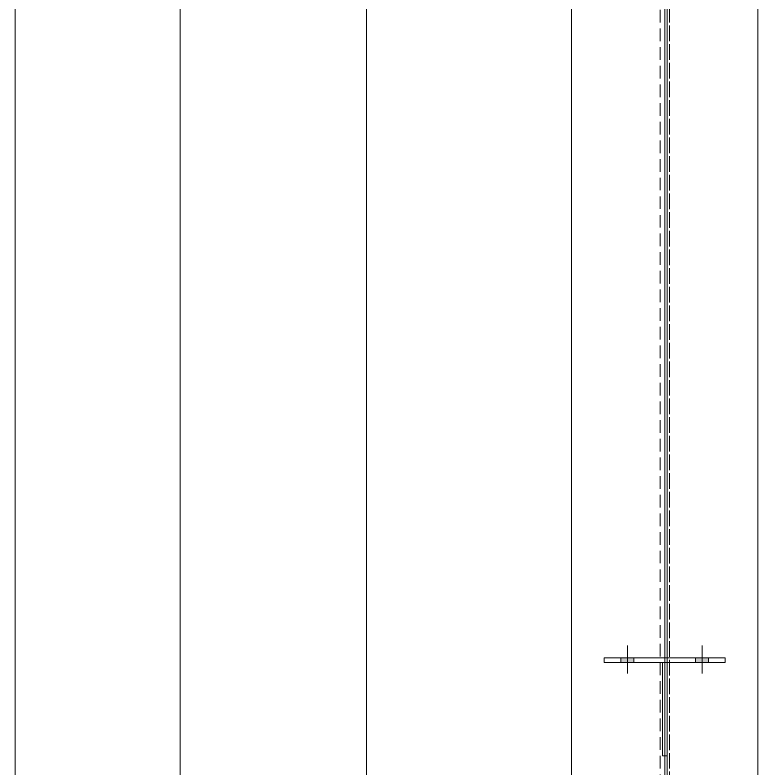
# Model space of a CAD drawing. Header units: millimetres. Extents: x 2 to 579, y 1 to 825.
# Drawn here: x 5 to 84.7, y 318.2 to 399.1 of the extents above; entities that cross this region are included whole.
import ezdxf

# ---------------------------------------------------------------- set-up
doc = ezdxf.new("R2010")
doc.units = ezdxf.units.MM
for name, pattern in [('XKITLINE00', [0]), ('XKITLINE01', [4, 1, -1, 1, -1]), ('XKITLINE03', [6, 3, -1, 1, -1])]:
    doc.linetypes.add(name, pattern=pattern)
for name, color, linetype, lineweight in [('Bolt', 3, 'Continuous', 0), ('Dimensions', 7, 'Continuous', 0), ('DrawingSheet', 5, 'Continuous', 0), ('Part', 2, 'Continuous', 0)]:
    doc.layers.add(name, color=color, linetype=linetype, lineweight=lineweight)

# ---------------------------------------------------------------- blocks, each defined once
blk = doc.blocks.new('*A56')
at = {"layer": 'Bolt'}
for points in [[(71.399, 330.115), (71.399, 329.615), (69.999, 329.615), (69.999, 330.115)], [(71.399, 330.115), (71.399, 329.615), (69.999, 329.615), (69.999, 330.115)], [(79.399, 330.115), (79.399, 329.615), (77.999, 329.615), (77.999, 330.115)], [(79.399, 330.115), (79.399, 329.615), (77.999, 329.615), (77.999, 330.115)]]:
    blk.add_hatch(color=3, dxfattribs=at).paths.add_polyline_path(points, flags=17)
at = {"layer": 'Bolt', "color": 3, "linetype": 'XKITLINE00', "lineweight": 0}
for p, q in [((70.699, 328.455), (70.699, 331.455)), ((70.699, 328.455), (70.699, 331.455)), ((78.699, 328.455), (78.699, 331.455)), ((78.699, 328.455), (78.699, 331.455)), ((69.999, 329.615), (69.999, 330.115)), ((69.999, 329.615), (69.999, 330.115)), ((71.399, 329.615), (71.399, 330.115)), ((71.399, 329.615), (71.399, 330.115)), ((77.999, 329.615), (77.999, 330.115)), ((77.999, 329.615), (77.999, 330.115)), ((79.399, 329.615), (79.399, 330.115)), ((79.399, 329.615), (79.399, 330.115))]:
    blk.add_line(p, q, dxfattribs=at)
blk = doc.blocks.new('*A67')
at = {"layer": 'Part', "color": 2, "linetype": 'XKITLINE00', "lineweight": 0}
for p, q in [((64.699, 677.038), (64.699, 154.615)), ((84.699, 677.038), (84.699, 154.615))]:
    blk.add_line(p, q, dxfattribs=at)
at = {"layer": 'Part', "color": 7, "linetype": 'XKITLINE01', "lineweight": 0}
for p, q in [((74.199, 154.615), (74.199, 675.92)), ((75.199, 675.92), (75.199, 154.615))]:
    blk.add_line(p, q, dxfattribs=at)
at = {"layer": 'Part', "color": 7, "linetype": 'XKITLINE03', "lineweight": 0}
blk.add_line((74.699, 154.615), (74.699, 669.564), dxfattribs=at)
blk = doc.blocks.new('*A69')
at = {"layer": 'Part', "color": 2, "linetype": 'XKITLINE00', "lineweight": 0}
for p, q in [((74.449, 329.615), (74.449, 319.615)), ((74.949, 329.615), (74.949, 319.615)), ((74.449, 319.615), (74.949, 319.615))]:
    blk.add_line(p, q, dxfattribs=at)
at = {"layer": 'Part', "color": 7, "linetype": 'XKITLINE01', "lineweight": 0}
blk.add_line((74.449, 329.615), (74.949, 329.615), dxfattribs=at)
blk.add_line((74.449, 329.615), (74.949, 329.615), dxfattribs=at)
blk = doc.blocks.new('*A70')
at = {"layer": 'Part', "color": 2, "linetype": 'XKITLINE00', "lineweight": 0}
for p, q in [((68.199, 330.115), (68.199, 330.115)), ((68.199, 330.115), (81.199, 330.115)), ((68.199, 330.115), (68.199, 329.615)), ((81.199, 330.115), (81.199, 330.115)), ((81.199, 330.115), (81.199, 329.615)), ((81.199, 329.615), (68.199, 329.615))]:
    blk.add_line(p, q, dxfattribs=at)
at = {"layer": 'Part', "color": 7, "linetype": 'XKITLINE01', "lineweight": 0}
for p, q in [((81.199, 330.115), (68.199, 330.115)), ((81.199, 329.615), (68.199, 329.615))]:
    blk.add_line(p, q, dxfattribs=at)
blk = doc.blocks.new('*A85')
at = {"layer": 'Part', "color": 7, "linetype": 'XKITLINE01', "lineweight": 0}
for p, q in [((74.199, 641.261), (74.199, 242.09)), ((75.199, 641.242), (75.199, 242.09)), ((64.699, 613.446), (64.699, 241.915)), ((84.699, 241.915), (84.699, 613.446))]:
    blk.add_line(p, q, dxfattribs=at)
blk = doc.blocks.new('*A136')
at = {"layer": 'DrawingSheet', "color": 5, "linetype": 'XKITLINE00', "lineweight": 0}
blk.add_line((5, 825), (5, 5), dxfattribs=at)
blk = doc.blocks.new('*A218')
at = {"layer": 'Dimensions', "color": 7, "linetype": 'XKITLINE00', "lineweight": 0}
blk.add_line((22.699, 292.978), (22.699, 677.038), dxfattribs=at)
blk = doc.blocks.new('*A220')
at = {"layer": 'Dimensions', "color": 7, "linetype": 'XKITLINE00', "lineweight": 0}
blk.add_line((42.699, 287.746), (42.699, 677.038), dxfattribs=at)
blk = doc.blocks.new('*A221')
at = {"layer": 'Dimensions', "color": 7, "linetype": 'XKITLINE00', "lineweight": 0}
for p, q in [((74.699, 558.615), (74.699, 197.215)), ((74.949, 558.615), (74.949, 197.215))]:
    blk.add_line(p, q, dxfattribs=at)

msp = doc.modelspace()

# ---------------------------------------------------------------- block references
at = {"lineweight": 0}
for name in ['*A136', '*A218', '*A220', '*A85', '*A221', '*A56', '*A70', '*A69']:
    msp.add_blockref(name, (0, 0), dxfattribs=at)
at = {"layer": 'Part', "lineweight": 0}
msp.add_blockref('*A67', (0, 0), dxfattribs=at)

doc.saveas('drawing.dxf')
